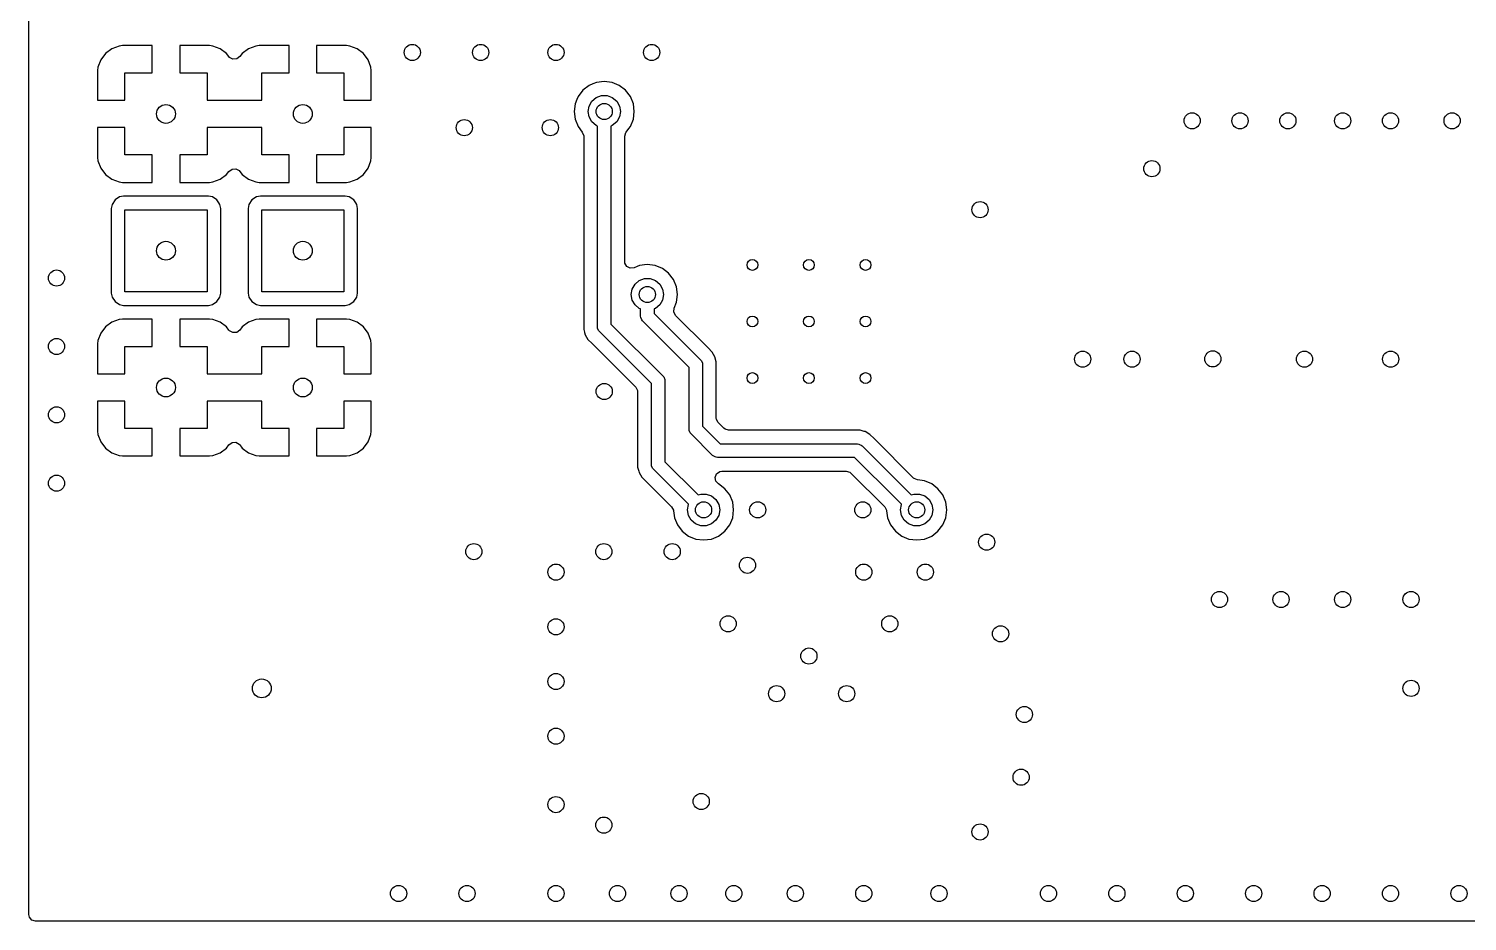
# Model space of a CAD drawing. Extents: x 5.33 to 7.27, y -5.07 to -3.93.
# Drawn here: x 5.33 to 6.381, y -5.07 to -4.418 of the extents above; entities that cross this region are included whole.
import ezdxf

# ---------------------------------------------------------------- set-up
doc = ezdxf.new("R2010")
doc.units = 0
doc.header["$MEASUREMENT"] = 0
doc.layers.add('BLACK', color=7, linetype='CONTINUOUS')

msp = doc.modelspace()

# ---------------------------------------------------------------- linework, layer by layer
at = {"layer": 'BLACK', "linetype": 'CONTINUOUS'}
for p, q in [((5.3297, -4.4481), (5.3297, -4.395)), ((5.3857, -4.4357), (5.3823, -4.4403)), ((5.3903, -4.4323), (5.3857, -4.4357)), ((5.3957, -4.4303), (5.3903, -4.4323)), ((5.3903, -4.4323), (5.3903, -4.4323)), ((5.3981, -4.43), (5.3957, -4.4303)), ((5.42, -4.43), (5.3981, -4.43)), ((5.42, -4.45), (5.42, -4.43)), ((5.4619, -4.43), (5.44, -4.43)), ((5.44, -4.43), (5.44, -4.45)), ((5.4643, -4.4303), (5.4619, -4.43)), ((5.4697, -4.4323), (5.4643, -4.4303)), ((5.4743, -4.4357), (5.4697, -4.4323)), ((5.476, -4.438), (5.4743, -4.4357)), ((5.4857, -4.4357), (5.484, -4.438)), ((5.4903, -4.4323), (5.4857, -4.4357)), ((5.4957, -4.4303), (5.4903, -4.4323)), ((5.4903, -4.4323), (5.4903, -4.4323)), ((5.4981, -4.43), (5.4957, -4.4303)), ((5.52, -4.43), (5.4981, -4.43)), ((5.52, -4.45), (5.52, -4.43)), ((5.5619, -4.43), (5.54, -4.43)), ((5.54, -4.43), (5.54, -4.45)), ((5.5643, -4.4303), (5.5619, -4.43)), ((5.5697, -4.4323), (5.5643, -4.4303)), ((5.5743, -4.4357), (5.5697, -4.4323)), ((5.5777, -4.4403), (5.5743, -4.4357)), ((5.3803, -4.4457), (5.38, -4.4481)), ((5.3823, -4.4403), (5.3803, -4.4457)), ((5.3823, -4.4403), (5.3823, -4.4403)), ((5.4765, -4.4386), (5.476, -4.438)), ((5.4789, -4.4399), (5.4765, -4.4386)), ((5.4817, -4.4397), (5.4789, -4.4399)), ((5.484, -4.438), (5.4817, -4.4397)), ((5.5797, -4.4457), (5.5777, -4.4403)), ((5.5777, -4.4403), (5.5777, -4.4403)), ((5.58, -4.4481), (5.5797, -4.4457)), ((5.3297, -4.549), (5.3297, -4.4481)), ((5.38, -4.4481), (5.38, -4.47)), ((5.4, -4.47), (5.4, -4.45)), ((5.4, -4.45), (5.42, -4.45)), ((5.44, -4.45), (5.46, -4.45)), ((5.46, -4.45), (5.46, -4.47)), ((5.5, -4.47), (5.5, -4.45)), ((5.5, -4.45), (5.52, -4.45)), ((5.54, -4.45), (5.56, -4.45)), ((5.56, -4.45), (5.56, -4.47)), ((5.58, -4.47), (5.58, -4.4481)), ((5.58, -4.4481), (5.58, -4.4481)), ((5.7446, -4.4569), (5.742, -4.458)), ((5.7503, -4.4562), (5.7446, -4.4569)), ((5.756, -4.4569), (5.7503, -4.4562)), ((5.7613, -4.4591), (5.756, -4.4569)), ((5.7312, -4.4672), (5.7304, -4.4693)), ((5.7347, -4.4626), (5.7312, -4.4672)), ((5.7312, -4.4672), (5.7312, -4.4672)), ((5.7393, -4.4591), (5.7347, -4.4626)), ((5.742, -4.458), (5.7393, -4.4591)), ((5.7393, -4.4591), (5.7393, -4.4591)), ((5.7393, -4.4591), (5.7393, -4.4591)), ((5.7413, -4.4706), (5.7444, -4.468)), ((5.7444, -4.468), (5.7483, -4.4666)), ((5.7483, -4.4666), (5.7524, -4.4666)), ((5.7524, -4.4666), (5.7562, -4.468)), ((5.7562, -4.468), (5.7594, -4.4706)), ((5.7659, -4.4626), (5.7613, -4.4591)), ((5.7613, -4.4591), (5.7613, -4.4591)), ((5.7694, -4.4672), (5.7659, -4.4626)), ((5.7659, -4.4626), (5.7659, -4.4626)), ((5.7659, -4.4626), (5.7659, -4.4626)), ((5.7716, -4.4725), (5.7694, -4.4672)), ((5.38, -4.47), (5.4, -4.47)), ((5.46, -4.47), (5.5, -4.47)), ((5.56, -4.47), (5.58, -4.47)), ((5.729, -4.4725), (5.7283, -4.4782)), ((5.7283, -4.4782), (5.7283, -4.4782)), ((5.7283, -4.4782), (5.729, -4.4839)), ((5.7304, -4.4693), (5.729, -4.4725)), ((5.7385, -4.4782), (5.7392, -4.4742)), ((5.7392, -4.4822), (5.7385, -4.4782)), ((5.7392, -4.4742), (5.7413, -4.4706)), ((5.7594, -4.4706), (5.7614, -4.4742)), ((5.7614, -4.4742), (5.7621, -4.4782)), ((5.7621, -4.4782), (5.7614, -4.4822)), ((5.7723, -4.4782), (5.7716, -4.4725)), ((5.7716, -4.4839), (5.7723, -4.4782)), ((5.729, -4.4839), (5.7312, -4.4892)), ((5.7312, -4.4892), (5.7312, -4.4892)), ((5.7312, -4.4892), (5.7343, -4.4932)), ((5.7413, -4.4858), (5.7392, -4.4822)), ((5.7444, -4.4884), (5.7413, -4.4858)), ((5.7454, -4.4888), (5.7444, -4.4884)), ((5.7454, -4.4949), (5.7454, -4.4888)), ((5.7562, -4.4884), (5.7552, -4.4888)), ((5.7552, -4.4888), (5.7552, -4.4949)), ((5.7594, -4.4858), (5.7562, -4.4884)), ((5.7614, -4.4822), (5.7594, -4.4858)), ((5.7682, -4.4907), (5.7694, -4.4892)), ((5.7694, -4.4892), (5.7716, -4.4839)), ((5.38, -4.49), (5.38, -4.5119)), ((5.4, -4.49), (5.38, -4.49)), ((5.4, -4.51), (5.4, -4.49)), ((5.46, -4.49), (5.46, -4.51)), ((5.5, -4.49), (5.46, -4.49)), ((5.5, -4.51), (5.5, -4.49)), ((5.58, -4.49), (5.56, -4.49)), ((5.56, -4.49), (5.56, -4.51)), ((5.58, -4.5119), (5.58, -4.49)), ((5.7343, -4.4932), (5.7354, -4.4959)), ((5.7354, -4.4959), (5.7354, -4.4963)), ((5.7354, -4.4963), (5.7354, -4.6334)), ((5.7454, -4.6357), (5.7454, -4.4949)), ((5.7552, -4.4949), (5.7552, -4.6336)), ((5.7653, -4.4963), (5.766, -4.4936)), ((5.7653, -4.5879), (5.7653, -4.4963)), ((5.766, -4.4936), (5.7663, -4.4932)), ((5.7663, -4.4932), (5.7682, -4.4907)), ((5.42, -4.51), (5.4, -4.51)), ((5.42, -4.53), (5.42, -4.51)), ((5.46, -4.51), (5.44, -4.51)), ((5.44, -4.51), (5.44, -4.53)), ((5.52, -4.51), (5.5, -4.51)), ((5.52, -4.53), (5.52, -4.51)), ((5.56, -4.51), (5.54, -4.51)), ((5.54, -4.51), (5.54, -4.53)), ((5.38, -4.5119), (5.3803, -4.5143)), ((5.3803, -4.5143), (5.3823, -4.5197)), ((5.3823, -4.5197), (5.3823, -4.5197)), ((5.3823, -4.5197), (5.3857, -4.5243)), ((5.476, -4.522), (5.4783, -4.5203)), ((5.4783, -4.5203), (5.4811, -4.5201)), ((5.4811, -4.5201), (5.4835, -4.5214)), ((5.5743, -4.5243), (5.5777, -4.5197)), ((5.5777, -4.5197), (5.5797, -4.5143)), ((5.5777, -4.5197), (5.5777, -4.5197)), ((5.5797, -4.5143), (5.58, -4.5119)), ((5.58, -4.5119), (5.58, -4.5119)), ((5.3857, -4.5243), (5.3903, -4.5277)), ((5.3903, -4.5277), (5.3957, -4.5297)), ((5.3957, -4.5297), (5.3981, -4.53)), ((5.3981, -4.53), (5.3981, -4.53)), ((5.3981, -4.53), (5.42, -4.53)), ((5.44, -4.53), (5.4619, -4.53)), ((5.4619, -4.53), (5.4643, -4.5297)), ((5.4619, -4.53), (5.4619, -4.53)), ((5.4643, -4.5297), (5.4697, -4.5277)), ((5.4697, -4.5277), (5.4743, -4.5243)), ((5.4697, -4.5277), (5.4697, -4.5277)), ((5.4743, -4.5243), (5.476, -4.522)), ((5.4835, -4.5214), (5.484, -4.522)), ((5.484, -4.522), (5.4857, -4.5243)), ((5.4857, -4.5243), (5.4903, -4.5277)), ((5.4903, -4.5277), (5.4957, -4.5297)), ((5.4957, -4.5297), (5.4981, -4.53)), ((5.4981, -4.53), (5.4981, -4.53)), ((5.4981, -4.53), (5.52, -4.53)), ((5.54, -4.53), (5.5619, -4.53)), ((5.5619, -4.53), (5.5643, -4.5297)), ((5.5619, -4.53), (5.5619, -4.53)), ((5.5643, -4.5297), (5.5697, -4.5277)), ((5.5697, -4.5277), (5.5743, -4.5243)), ((5.5697, -4.5277), (5.5697, -4.5277)), ((5.3961, -4.5406), (5.3928, -4.5428)), ((5.399, -4.54), (5.3961, -4.5406)), ((5.461, -4.54), (5.399, -4.54)), ((5.399, -4.54), (5.399, -4.54)), ((5.4639, -4.5406), (5.461, -4.54)), ((5.4672, -4.5428), (5.4639, -4.5406)), ((5.4961, -4.5406), (5.4928, -4.5428)), ((5.499, -4.54), (5.4961, -4.5406)), ((5.561, -4.54), (5.499, -4.54)), ((5.499, -4.54), (5.499, -4.54)), ((5.5639, -4.5406), (5.561, -4.54)), ((5.5672, -4.5428), (5.5639, -4.5406)), ((5.3297, -4.6481), (5.3297, -4.549)), ((5.3906, -4.5461), (5.39, -4.549)), ((5.39, -4.549), (5.39, -4.611)), ((5.3928, -4.5428), (5.3906, -4.5461)), ((5.4, -4.61), (5.4, -4.55)), ((5.4, -4.55), (5.46, -4.55)), ((5.46, -4.55), (5.46, -4.61)), ((5.4687, -4.545), (5.4672, -4.5428)), ((5.4672, -4.5428), (5.4672, -4.5428)), ((5.4694, -4.5461), (5.4687, -4.545)), ((5.47, -4.549), (5.4694, -4.5461)), ((5.47, -4.611), (5.47, -4.549)), ((5.47, -4.549), (5.47, -4.549)), ((5.47, -4.549), (5.47, -4.549)), ((5.4906, -4.5461), (5.49, -4.549)), ((5.49, -4.549), (5.49, -4.611)), ((5.4928, -4.5428), (5.4906, -4.5461)), ((5.5, -4.61), (5.5, -4.55)), ((5.5, -4.55), (5.56, -4.55)), ((5.56, -4.55), (5.56, -4.61)), ((5.5687, -4.545), (5.5672, -4.5428)), ((5.5672, -4.5428), (5.5672, -4.5428)), ((5.5694, -4.5461), (5.5687, -4.545)), ((5.57, -4.549), (5.5694, -4.5461)), ((5.57, -4.611), (5.57, -4.549)), ((5.57, -4.549), (5.57, -4.549)), ((5.57, -4.549), (5.57, -4.549)), ((5.7654, -4.5891), (5.7653, -4.5879)), ((5.7668, -4.5915), (5.7654, -4.5891)), ((5.7693, -4.5927), (5.7668, -4.5915)), ((5.7721, -4.5924), (5.7693, -4.5927)), ((5.7743, -4.5915), (5.7721, -4.5924)), ((5.7761, -4.5908), (5.7743, -4.5915)), ((5.7818, -4.59), (5.7761, -4.5908)), ((5.7875, -4.5908), (5.7818, -4.59)), ((5.7928, -4.593), (5.7875, -4.5908)), ((5.7974, -4.5965), (5.7928, -4.593)), ((5.7928, -4.593), (5.7928, -4.593)), ((5.7707, -4.608), (5.7728, -4.6045)), ((5.7728, -4.6045), (5.7759, -4.6018)), ((5.7759, -4.6018), (5.7798, -4.6004)), ((5.7798, -4.6004), (5.7839, -4.6004)), ((5.7839, -4.6004), (5.7877, -4.6018)), ((5.7877, -4.6018), (5.7909, -4.6045)), ((5.7909, -4.6045), (5.7929, -4.608)), ((5.8009, -4.601), (5.7974, -4.5965)), ((5.7974, -4.5965), (5.7974, -4.5965)), ((5.7974, -4.5965), (5.7974, -4.5965)), ((5.8031, -4.6063), (5.8009, -4.601)), ((5.39, -4.611), (5.39, -4.611)), ((5.39, -4.611), (5.3906, -4.6139)), ((5.3906, -4.6139), (5.3928, -4.6172)), ((5.46, -4.61), (5.4, -4.61)), ((5.4672, -4.6172), (5.4694, -4.6139)), ((5.4694, -4.6139), (5.47, -4.611)), ((5.49, -4.611), (5.49, -4.611)), ((5.49, -4.611), (5.4906, -4.6139)), ((5.4906, -4.6139), (5.4928, -4.6172)), ((5.56, -4.61), (5.5, -4.61)), ((5.5672, -4.6172), (5.5694, -4.6139)), ((5.5694, -4.6139), (5.57, -4.611)), ((5.77, -4.612), (5.7707, -4.608)), ((5.7707, -4.6161), (5.77, -4.612)), ((5.7929, -4.608), (5.7936, -4.612)), ((5.7936, -4.612), (5.7929, -4.6161)), ((5.8038, -4.612), (5.8031, -4.6063)), ((5.8031, -4.6177), (5.8038, -4.612)), ((5.3928, -4.6172), (5.3961, -4.6194)), ((5.3961, -4.6194), (5.3961, -4.6194)), ((5.3961, -4.6194), (5.399, -4.62)), ((5.399, -4.62), (5.461, -4.62)), ((5.461, -4.62), (5.4629, -4.6196)), ((5.461, -4.62), (5.461, -4.62)), ((5.461, -4.62), (5.461, -4.62)), ((5.4629, -4.6196), (5.4639, -4.6194)), ((5.4639, -4.6194), (5.4672, -4.6172)), ((5.4928, -4.6172), (5.4961, -4.6194)), ((5.4961, -4.6194), (5.4961, -4.6194)), ((5.4961, -4.6194), (5.499, -4.62)), ((5.499, -4.62), (5.561, -4.62)), ((5.561, -4.62), (5.5629, -4.6196)), ((5.561, -4.62), (5.561, -4.62)), ((5.561, -4.62), (5.561, -4.62)), ((5.5629, -4.6196), (5.5639, -4.6194)), ((5.5639, -4.6194), (5.5672, -4.6172)), ((5.7728, -4.6196), (5.7707, -4.6161)), ((5.7759, -4.6223), (5.7728, -4.6196)), ((5.7769, -4.6226), (5.7759, -4.6223)), ((5.7769, -4.6278), (5.7769, -4.6226)), ((5.7877, -4.6223), (5.7867, -4.6226)), ((5.7867, -4.6226), (5.7867, -4.6258)), ((5.7867, -4.6258), (5.8207, -4.6597)), ((5.7909, -4.6196), (5.7877, -4.6223)), ((5.7929, -4.6161), (5.7909, -4.6196)), ((5.8011, -4.6248), (5.8013, -4.6221)), ((5.8024, -4.6273), (5.8011, -4.6248)), ((5.8013, -4.6221), (5.8014, -4.6219)), ((5.8014, -4.6219), (5.8031, -4.6177)), ((5.3857, -4.6357), (5.3823, -4.6403)), ((5.3903, -4.6323), (5.3857, -4.6357)), ((5.3957, -4.6303), (5.3903, -4.6323)), ((5.3903, -4.6323), (5.3903, -4.6323)), ((5.3981, -4.63), (5.3957, -4.6303)), ((5.42, -4.63), (5.3981, -4.63)), ((5.42, -4.65), (5.42, -4.63)), ((5.4619, -4.63), (5.44, -4.63)), ((5.44, -4.63), (5.44, -4.65)), ((5.4643, -4.6303), (5.4619, -4.63)), ((5.4697, -4.6323), (5.4643, -4.6303)), ((5.4743, -4.6357), (5.4697, -4.6323)), ((5.476, -4.638), (5.4743, -4.6357)), ((5.4857, -4.6357), (5.484, -4.638)), ((5.4903, -4.6323), (5.4857, -4.6357)), ((5.4957, -4.6303), (5.4903, -4.6323)), ((5.4903, -4.6323), (5.4903, -4.6323)), ((5.4981, -4.63), (5.4957, -4.6303)), ((5.52, -4.63), (5.4981, -4.63)), ((5.52, -4.65), (5.52, -4.63)), ((5.5619, -4.63), (5.54, -4.63)), ((5.54, -4.63), (5.54, -4.65)), ((5.5643, -4.6303), (5.5619, -4.63)), ((5.5697, -4.6323), (5.5643, -4.6303)), ((5.5743, -4.6357), (5.5697, -4.6323)), ((5.5777, -4.6403), (5.5743, -4.6357)), ((5.7354, -4.6334), (5.7354, -4.6334)), ((5.7354, -4.6334), (5.7354, -4.6337)), ((5.7354, -4.6337), (5.7354, -4.6376)), ((5.7455, -4.6366), (5.7454, -4.6357)), ((5.7552, -4.6336), (5.7932, -4.6716)), ((5.777, -4.6288), (5.7769, -4.6278)), ((5.7777, -4.6305), (5.777, -4.6288)), ((5.7783, -4.6313), (5.7777, -4.6305)), ((5.7777, -4.6305), (5.7777, -4.6305)), ((5.8123, -4.6653), (5.7783, -4.6313)), ((5.8262, -4.6511), (5.8024, -4.6273)), ((5.3803, -4.6457), (5.38, -4.6481)), ((5.3823, -4.6403), (5.3803, -4.6457)), ((5.3823, -4.6403), (5.3823, -4.6403)), ((5.4765, -4.6386), (5.476, -4.638)), ((5.4789, -4.6399), (5.4765, -4.6386)), ((5.4817, -4.6397), (5.4789, -4.6399)), ((5.484, -4.638), (5.4817, -4.6397)), ((5.5797, -4.6457), (5.5777, -4.6403)), ((5.5777, -4.6403), (5.5777, -4.6403)), ((5.58, -4.6481), (5.5797, -4.6457)), ((5.7354, -4.6376), (5.7359, -4.6396)), ((5.7359, -4.6396), (5.7359, -4.6398)), ((5.7359, -4.6398), (5.7359, -4.6398)), ((5.7359, -4.6398), (5.7364, -4.6414)), ((5.7364, -4.6414), (5.7384, -4.6448)), ((5.7384, -4.6448), (5.7384, -4.6448)), ((5.7384, -4.6448), (5.7414, -4.6479)), ((5.7462, -4.6384), (5.7455, -4.6366)), ((5.7468, -4.6391), (5.7462, -4.6384)), ((5.7462, -4.6384), (5.7462, -4.6384)), ((5.7848, -4.6771), (5.7468, -4.6391)), ((5.3297, -5.0653), (5.3297, -4.6481)), ((5.38, -4.6481), (5.38, -4.67)), ((5.4, -4.67), (5.4, -4.65)), ((5.4, -4.65), (5.42, -4.65)), ((5.44, -4.65), (5.46, -4.65)), ((5.46, -4.65), (5.46, -4.67)), ((5.5, -4.67), (5.5, -4.65)), ((5.5, -4.65), (5.52, -4.65)), ((5.54, -4.65), (5.56, -4.65)), ((5.56, -4.65), (5.56, -4.67)), ((5.58, -4.67), (5.58, -4.6481)), ((5.58, -4.6481), (5.58, -4.6481)), ((5.7414, -4.6479), (5.7414, -4.6479)), ((5.7414, -4.6479), (5.7733, -4.6798)), ((5.8292, -4.6541), (5.8262, -4.6511)), ((5.8262, -4.6511), (5.8262, -4.6511)), ((5.8312, -4.6575), (5.8292, -4.6541)), ((5.8292, -4.6541), (5.8292, -4.6541)), ((5.8322, -4.6613), (5.8312, -4.6575)), ((5.8123, -4.7105), (5.8123, -4.6653)), ((5.8207, -4.6597), (5.8213, -4.6605)), ((5.8213, -4.6605), (5.8213, -4.6605)), ((5.8213, -4.6605), (5.8221, -4.6623)), ((5.8221, -4.6623), (5.8222, -4.6632)), ((5.8222, -4.6632), (5.8222, -4.7084)), ((5.8322, -4.6656), (5.8322, -4.6613)), ((5.8322, -4.6613), (5.8322, -4.6613)), ((5.8322, -4.7022), (5.8322, -4.6656)), ((5.8322, -4.6656), (5.8322, -4.6656)), ((5.38, -4.67), (5.4, -4.67)), ((5.46, -4.67), (5.5, -4.67)), ((5.56, -4.67), (5.58, -4.67)), ((5.7848, -4.7363), (5.7848, -4.6771)), ((5.7932, -4.6716), (5.7938, -4.6723)), ((5.7938, -4.6723), (5.7945, -4.6741)), ((5.7945, -4.6741), (5.7946, -4.675)), ((5.7946, -4.675), (5.7946, -4.7343)), ((5.7733, -4.6798), (5.7746, -4.6822)), ((5.7746, -4.6822), (5.7747, -4.6833)), ((5.7747, -4.6833), (5.7747, -4.734)), ((5.38, -4.69), (5.38, -4.7119)), ((5.4, -4.69), (5.38, -4.69)), ((5.4, -4.71), (5.4, -4.69)), ((5.46, -4.69), (5.46, -4.71)), ((5.5, -4.69), (5.46, -4.69)), ((5.5, -4.71), (5.5, -4.69)), ((5.58, -4.69), (5.56, -4.69)), ((5.56, -4.69), (5.56, -4.71)), ((5.58, -4.7119), (5.58, -4.69)), ((5.42, -4.71), (5.4, -4.71)), ((5.42, -4.73), (5.42, -4.71)), ((5.46, -4.71), (5.44, -4.71)), ((5.44, -4.71), (5.44, -4.73)), ((5.52, -4.71), (5.5, -4.71)), ((5.52, -4.73), (5.52, -4.71)), ((5.56, -4.71), (5.54, -4.71)), ((5.54, -4.71), (5.54, -4.73)), ((5.8222, -4.7084), (5.835, -4.7213)), ((5.8323, -4.7033), (5.8322, -4.7022)), ((5.8336, -4.7057), (5.8323, -4.7033)), ((5.8377, -4.7098), (5.8336, -4.7057)), ((5.8386, -4.7105), (5.8377, -4.7098)), ((5.38, -4.7119), (5.3803, -4.7143)), ((5.3803, -4.7143), (5.3823, -4.7197)), ((5.3823, -4.7197), (5.3823, -4.7197)), ((5.3823, -4.7197), (5.3857, -4.7243)), ((5.476, -4.722), (5.4783, -4.7203)), ((5.4783, -4.7203), (5.4811, -4.7201)), ((5.4811, -4.7201), (5.4835, -4.7214)), ((5.5743, -4.7243), (5.5777, -4.7197)), ((5.5777, -4.7197), (5.5797, -4.7143)), ((5.5777, -4.7197), (5.5777, -4.7197)), ((5.5797, -4.7143), (5.58, -4.7119)), ((5.58, -4.7119), (5.58, -4.7119)), ((5.8124, -4.7114), (5.8123, -4.7105)), ((5.8132, -4.7132), (5.8124, -4.7114)), ((5.8138, -4.714), (5.8132, -4.7132)), ((5.8132, -4.7132), (5.8132, -4.7132)), ((5.8295, -4.7297), (5.8138, -4.714)), ((5.8412, -4.7113), (5.8386, -4.7105)), ((5.9331, -4.7113), (5.8412, -4.7113)), ((5.9334, -4.7113), (5.9331, -4.7113)), ((5.9331, -4.7113), (5.9331, -4.7113)), ((5.9373, -4.7113), (5.9334, -4.7113)), ((5.9403, -4.7121), (5.9373, -4.7113)), ((5.9373, -4.7113), (5.9373, -4.7113)), ((5.9407, -4.7122), (5.9403, -4.7121)), ((5.9411, -4.7123), (5.9407, -4.7122)), ((5.9445, -4.7143), (5.9411, -4.7123)), ((5.9476, -4.7173), (5.9445, -4.7143)), ((5.9445, -4.7143), (5.9445, -4.7143)), ((5.9764, -4.7462), (5.9476, -4.7173)), ((5.9476, -4.7173), (5.9476, -4.7173)), ((5.3857, -4.7243), (5.3903, -4.7277)), ((5.3903, -4.7277), (5.3957, -4.7297)), ((5.3957, -4.7297), (5.3981, -4.73)), ((5.3981, -4.73), (5.3981, -4.73)), ((5.3981, -4.73), (5.42, -4.73)), ((5.44, -4.73), (5.4619, -4.73)), ((5.4619, -4.73), (5.4643, -4.7297)), ((5.4619, -4.73), (5.4619, -4.73)), ((5.4643, -4.7297), (5.4697, -4.7277)), ((5.4697, -4.7277), (5.4743, -4.7243)), ((5.4697, -4.7277), (5.4697, -4.7277)), ((5.4743, -4.7243), (5.476, -4.722)), ((5.4835, -4.7214), (5.484, -4.722)), ((5.484, -4.722), (5.4857, -4.7243)), ((5.4857, -4.7243), (5.4903, -4.7277)), ((5.4903, -4.7277), (5.4957, -4.7297)), ((5.4957, -4.7297), (5.4981, -4.73)), ((5.4981, -4.73), (5.4981, -4.73)), ((5.4981, -4.73), (5.52, -4.73)), ((5.54, -4.73), (5.5619, -4.73)), ((5.5619, -4.73), (5.5643, -4.7297)), ((5.5619, -4.73), (5.5619, -4.73)), ((5.5643, -4.7297), (5.5697, -4.7277)), ((5.5697, -4.7277), (5.5743, -4.7243)), ((5.5697, -4.7277), (5.5697, -4.7277)), ((5.8303, -4.7303), (5.8295, -4.7297)), ((5.8313, -4.7307), (5.8303, -4.7303)), ((5.8303, -4.7303), (5.8303, -4.7303)), ((5.832, -4.731), (5.8313, -4.7307)), ((5.833, -4.7311), (5.832, -4.731)), ((5.832, -4.731), (5.832, -4.731)), ((5.835, -4.7213), (5.9354, -4.7213)), ((5.9354, -4.7213), (5.9363, -4.7214)), ((5.9363, -4.7214), (5.9363, -4.7214)), ((5.9363, -4.7214), (5.9368, -4.7216)), ((5.9368, -4.7216), (5.9381, -4.7221)), ((5.9381, -4.7221), (5.9381, -4.7221)), ((5.9381, -4.7221), (5.9388, -4.7227)), ((5.9388, -4.7227), (5.9703, -4.7542)), ((5.7747, -4.734), (5.7747, -4.734)), ((5.7747, -4.734), (5.7747, -4.7344)), ((5.7747, -4.7344), (5.7747, -4.7383)), ((5.7747, -4.7383), (5.7755, -4.7412)), ((5.7755, -4.7412), (5.7755, -4.7412)), ((5.7755, -4.7412), (5.7758, -4.7421)), ((5.7849, -4.7373), (5.7848, -4.7363)), ((5.7856, -4.7391), (5.7849, -4.7373)), ((5.7862, -4.7398), (5.7856, -4.7391)), ((5.7856, -4.7391), (5.7856, -4.7391)), ((5.8118, -4.7654), (5.7862, -4.7398)), ((5.7946, -4.7343), (5.8189, -4.7586)), ((5.8324, -4.7431), (5.8347, -4.7414)), ((5.9333, -4.7311), (5.833, -4.7311)), ((5.8347, -4.7414), (5.8363, -4.7412)), ((5.8363, -4.7412), (5.9271, -4.7412)), ((5.9271, -4.7412), (5.9298, -4.7419)), ((5.9634, -4.7612), (5.9333, -4.7311)), ((5.7758, -4.7421), (5.7777, -4.7455)), ((5.7777, -4.7455), (5.7777, -4.7455)), ((5.7777, -4.7455), (5.7808, -4.7486)), ((5.7808, -4.7486), (5.7808, -4.7486)), ((5.7808, -4.7486), (5.7995, -4.7673)), ((5.8314, -4.7457), (5.8324, -4.7431)), ((5.8319, -4.7484), (5.8314, -4.7457)), ((5.8337, -4.7502), (5.8319, -4.7484)), ((5.8336, -4.7503), (5.8337, -4.7502)), ((5.8338, -4.7504), (5.8336, -4.7503)), ((5.8339, -4.7505), (5.8338, -4.7504)), ((5.8338, -4.7504), (5.8338, -4.7504)), ((5.8385, -4.754), (5.8339, -4.7505)), ((5.9298, -4.7419), (5.9306, -4.7426)), ((5.9306, -4.7426), (5.9553, -4.7673)), ((5.9768, -4.7465), (5.9764, -4.7462)), ((5.9793, -4.7476), (5.9768, -4.7465)), ((5.9844, -4.7483), (5.9793, -4.7476)), ((5.9897, -4.7505), (5.9844, -4.7483)), ((5.9942, -4.754), (5.9897, -4.7505)), ((5.9897, -4.7505), (5.9897, -4.7505)), ((5.8189, -4.7586), (5.8208, -4.7579)), ((5.8208, -4.7579), (5.8249, -4.7579)), ((5.8249, -4.7579), (5.8288, -4.7593)), ((5.8288, -4.7593), (5.8319, -4.7619)), ((5.8319, -4.7619), (5.834, -4.7655)), ((5.842, -4.7585), (5.8385, -4.754)), ((5.8385, -4.754), (5.8385, -4.754)), ((5.8385, -4.754), (5.8385, -4.754)), ((5.8442, -4.7638), (5.842, -4.7585)), ((5.9676, -4.7654), (5.9634, -4.7612)), ((5.9634, -4.7612), (5.9634, -4.7612)), ((5.9703, -4.7542), (5.9703, -4.7542)), ((5.9703, -4.7542), (5.9747, -4.7586)), ((5.9747, -4.7586), (5.9766, -4.7579)), ((5.9766, -4.7579), (5.9807, -4.7579)), ((5.9807, -4.7579), (5.9846, -4.7593)), ((5.9846, -4.7593), (5.9877, -4.7619)), ((5.9877, -4.7619), (5.9898, -4.7655)), ((5.9977, -4.7585), (5.9942, -4.754)), ((5.9942, -4.754), (5.9942, -4.754)), ((5.9942, -4.754), (5.9942, -4.754)), ((5.9999, -4.7638), (5.9977, -4.7585)), ((5.7995, -4.7673), (5.8009, -4.7698)), ((5.8009, -4.7698), (5.801, -4.7702)), ((5.801, -4.7702), (5.8016, -4.7752)), ((5.8111, -4.7695), (5.8118, -4.7655)), ((5.8118, -4.7736), (5.8111, -4.7695)), ((5.8118, -4.7655), (5.8118, -4.7654)), ((5.834, -4.7655), (5.8347, -4.7695)), ((5.8347, -4.7695), (5.834, -4.7736)), ((5.8449, -4.7695), (5.8442, -4.7638)), ((5.8442, -4.7752), (5.8449, -4.7695)), ((5.9553, -4.7673), (5.9567, -4.7698)), ((5.9567, -4.7698), (5.9567, -4.7702)), ((5.9567, -4.7702), (5.9574, -4.7752)), ((5.9669, -4.7695), (5.9676, -4.7655)), ((5.9676, -4.7736), (5.9669, -4.7695)), ((5.9676, -4.7655), (5.9676, -4.7654)), ((5.9898, -4.7655), (5.9905, -4.7695)), ((5.9905, -4.7695), (5.9898, -4.7736)), ((6.0007, -4.7695), (5.9999, -4.7638)), ((5.9999, -4.7752), (6.0007, -4.7695)), ((5.8016, -4.7752), (5.8038, -4.7805)), ((5.8038, -4.7805), (5.8038, -4.7805)), ((5.8038, -4.7805), (5.8073, -4.7851)), ((5.8138, -4.7771), (5.8118, -4.7736)), ((5.817, -4.7798), (5.8138, -4.7771)), ((5.8208, -4.7812), (5.817, -4.7798)), ((5.8249, -4.7812), (5.8208, -4.7812)), ((5.8288, -4.7798), (5.8249, -4.7812)), ((5.8319, -4.7771), (5.8288, -4.7798)), ((5.834, -4.7736), (5.8319, -4.7771)), ((5.8385, -4.7851), (5.842, -4.7805)), ((5.842, -4.7805), (5.8442, -4.7752)), ((5.9574, -4.7752), (5.9596, -4.7805)), ((5.9596, -4.7805), (5.9596, -4.7805)), ((5.9596, -4.7805), (5.9631, -4.7851)), ((5.9696, -4.7771), (5.9676, -4.7736)), ((5.9728, -4.7798), (5.9696, -4.7771)), ((5.9766, -4.7812), (5.9728, -4.7798)), ((5.9807, -4.7812), (5.9766, -4.7812)), ((5.9846, -4.7798), (5.9807, -4.7812)), ((5.9877, -4.7771), (5.9846, -4.7798)), ((5.9898, -4.7736), (5.9877, -4.7771)), ((5.9942, -4.7851), (5.9977, -4.7805)), ((5.9977, -4.7805), (5.9999, -4.7752)), ((5.8073, -4.7851), (5.8119, -4.7886)), ((5.8119, -4.7886), (5.8119, -4.7886)), ((5.8119, -4.7886), (5.8172, -4.7908)), ((5.8172, -4.7908), (5.8229, -4.7915)), ((5.8229, -4.7915), (5.8286, -4.7908)), ((5.8286, -4.7908), (5.8339, -4.7886)), ((5.8339, -4.7886), (5.8385, -4.7851)), ((5.9631, -4.7851), (5.9677, -4.7886)), ((5.9677, -4.7886), (5.9677, -4.7886)), ((5.9677, -4.7886), (5.973, -4.7908)), ((5.973, -4.7908), (5.9787, -4.7915)), ((5.9787, -4.7915), (5.9844, -4.7908)), ((5.9844, -4.7908), (5.9897, -4.7886)), ((5.9897, -4.7886), (5.9942, -4.7851)), ((5.3302, -5.0674), (5.3297, -5.0653)), ((5.332, -5.0695), (5.3302, -5.0674)), ((5.3347, -5.0703), (5.332, -5.0695)), ((7.2653, -5.0703), (5.3347, -5.0703))]:
    msp.add_line(p, q, dxfattribs=at)
at = {"layer": 'BLACK'}
for centre, radius in [((5.61, -4.435), 0.00591), ((5.66, -4.435), 0.00591), ((5.715, -4.435), 0.00591), ((5.785, -4.435), 0.00591), ((5.43, -4.48), 0.00689), ((5.53, -4.48), 0.00689), ((5.7503, -4.4782), 0.00591), ((5.648, -4.49), 0.00591), ((5.7109, -4.49), 0.00591), ((6.18, -4.485), 0.00591), ((6.215, -4.485), 0.00591), ((6.25, -4.485), 0.00591), ((6.29, -4.485), 0.00591), ((6.325, -4.485), 0.00591), ((6.37, -4.485), 0.00591), ((6.1506, -4.52), 0.00591), ((6.025, -4.55), 0.00591), ((5.43, -4.58), 0.00689), ((5.53, -4.58), 0.00689), ((5.35, -4.6), 0.00591), ((5.8586, -4.5904), 0.00394), ((5.8999, -4.5904), 0.00394), ((5.9413, -4.5904), 0.00394), ((5.7818, -4.612), 0.00591), ((5.8586, -4.6317), 0.00394), ((5.8999, -4.6317), 0.00394), ((5.9413, -4.6317), 0.00394), ((5.35, -4.65), 0.00591), ((6.1, -4.6593), 0.00591), ((6.1361, -4.6593), 0.00591), ((6.1951, -4.6591), 0.00591), ((6.2621, -4.6593), 0.00591), ((6.3251, -4.6593), 0.00591), ((5.43, -4.68), 0.00689), ((5.53, -4.68), 0.00689), ((5.7503, -4.6829), 0.00591), ((5.8586, -4.6731), 0.00394), ((5.8999, -4.6731), 0.00394), ((5.9413, -4.6731), 0.00394), ((5.35, -4.7), 0.00591), ((5.35, -4.75), 0.00591), ((5.8229, -4.7695), 0.00591), ((5.8625, -4.7695), 0.00591), ((5.9393, -4.7695), 0.00591), ((5.9787, -4.7695), 0.00591), ((5.655, -4.8), 0.00591), ((5.75, -4.8), 0.00591), ((5.8, -4.8), 0.00591), ((6.0298, -4.7931), 0.00591), ((5.855, -4.81), 0.00591), ((5.715, -4.815), 0.00591), ((5.94, -4.815), 0.00591), ((5.985, -4.815), 0.00591), ((6.2, -4.835), 0.00591), ((6.245, -4.835), 0.00591), ((6.29, -4.835), 0.00591), ((6.34, -4.835), 0.00591), ((5.715, -4.855), 0.00591), ((5.8409, -4.8528), 0.00591), ((5.959, -4.8528), 0.00591), ((6.04, -4.8601), 0.00591), ((5.8999, -4.8764), 0.00591), ((5.5, -4.9), 0.00689), ((5.715, -4.895), 0.00591), ((5.8763, -4.9039), 0.00591), ((5.9275, -4.9039), 0.00591), ((6.34, -4.9), 0.00591), ((6.0574, -4.9191), 0.00591), ((5.715, -4.935), 0.00591), ((6.055, -4.965), 0.00591), ((5.715, -4.985), 0.00591), ((5.8212, -4.9827), 0.00591), ((5.75, -5), 0.00591), ((6.025, -5.005), 0.00591), ((5.6, -5.05), 0.00591), ((5.65, -5.05), 0.00591), ((5.715, -5.05), 0.00591), ((5.76, -5.05), 0.00591), ((5.805, -5.05), 0.00591), ((5.845, -5.05), 0.00591), ((5.89, -5.05), 0.00591), ((5.94, -5.05), 0.00591), ((5.995, -5.05), 0.00591), ((6.075, -5.05), 0.00591), ((6.125, -5.05), 0.00591), ((6.175, -5.05), 0.00591), ((6.225, -5.05), 0.00591), ((6.275, -5.05), 0.00591), ((6.325, -5.05), 0.00591), ((6.375, -5.05), 0.00591)]:
    msp.add_circle(centre, radius, dxfattribs=at)

doc.saveas('drawing.dxf')
